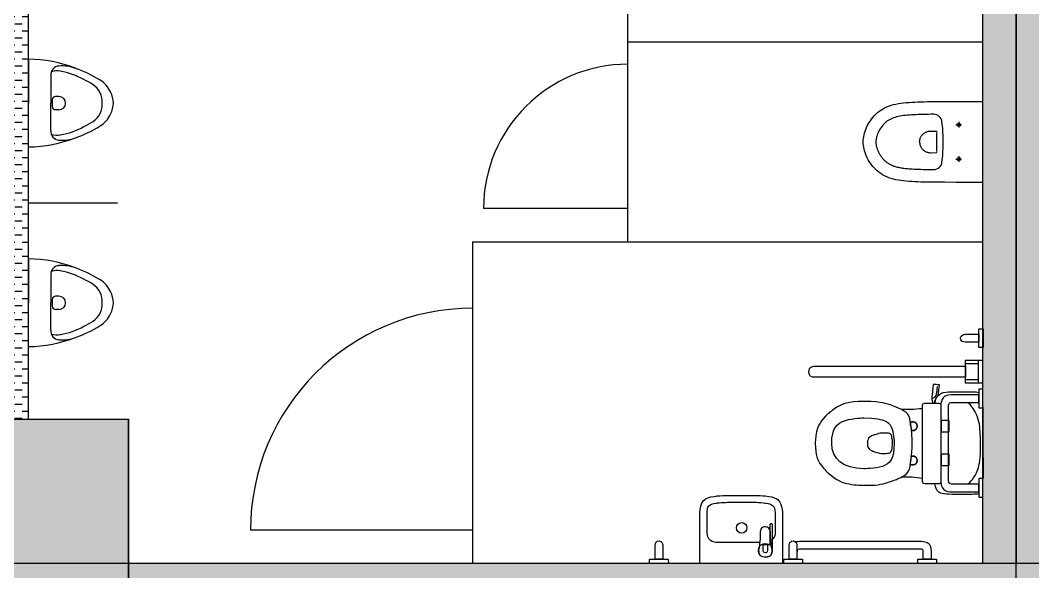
# Model space of a CAD drawing. Extents: x 259761 to 283296, y -701091 to -693683.
# Drawn here: x 260817.9 to 261274.1, y -699079.1 to -698830.5 of the extents above; entities that cross this region are included whole.
import ezdxf

# ---------------------------------------------------------------- set-up
doc = ezdxf.new("R2010")
doc.units = 0
doc.header["$MEASUREMENT"] = 0
doc.layers.get('0').update_dxf_attribs({"linetype": 'CONTINUOUS'})
doc.layers.add('A-FLOR-FIXT', color=146, linetype='CONTINUOUS')
doc.layers.add('MKDU0', color=50, linetype='CONTINUOUS')
pattern_1 = [(0, (256351.4238, -647212.943), (3.175, 3.175), [3.175, -3.175])]

# ---------------------------------------------------------------- blocks, each defined once
blk = doc.blocks.new('KLOZET')
at = {"linetype": 'Continuous'}
for p, q in [((-10.31, 50.18), (-9.56, 50.72)), ((-9.56, 50.72), (-8.8, 51.22)), ((-8.8, 51.22), (-8.02, 51.67)), ((-8.02, 51.67), (-7.24, 52.08)), ((-7.24, 52.08), (-6.44, 52.46)), ((-6.44, 52.46), (-5.63, 52.79)), ((-5.63, 52.79), (-4.81, 53.09)), ((-4.81, 53.09), (-3.99, 53.34)), ((-3.99, 53.34), (-3.16, 53.55)), ((-3.16, 53.55), (-2.34, 53.71)), ((-2.34, 53.71), (-1.51, 53.83)), ((-1.51, 53.83), (-0.69, 53.89)), ((-0.69, 53.89), (0, 53.91)), ((0, 53.91), (0.69, 53.89)), ((0.69, 53.89), (1.51, 53.83)), ((1.51, 53.83), (2.34, 53.71)), ((2.34, 53.71), (3.16, 53.55)), ((3.16, 53.55), (3.99, 53.34)), ((3.99, 53.34), (4.81, 53.09)), ((4.81, 53.09), (5.63, 52.79)), ((5.63, 52.79), (6.44, 52.46)), ((6.44, 52.46), (7.24, 52.08)), ((7.24, 52.08), (8.02, 51.67)), ((8.02, 51.67), (8.8, 51.22)), ((8.8, 51.22), (9.56, 50.72)), ((9.56, 50.72), (10.31, 50.18)), ((-14.81, 45.18), (-14.27, 46.03)), ((-14.27, 46.03), (-13.69, 46.84)), ((-13.69, 46.84), (-13.07, 47.6)), ((-13.07, 47.6), (-12.43, 48.31)), ((-12.43, 48.31), (-11.75, 48.97)), ((-11.75, 48.97), (-11.04, 49.6)), ((-11.04, 49.6), (-10.31, 50.18)), ((-6.71, 45.76), (-6.99, 45.54)), ((-6.42, 45.96), (-6.71, 45.76)), ((-6.13, 46.16), (-6.42, 45.96)), ((-5.82, 46.36), (-6.13, 46.16)), ((-5.51, 46.54), (-5.82, 46.36)), ((-5.2, 46.72), (-5.51, 46.54)), ((-4.89, 46.89), (-5.2, 46.72)), ((-4.57, 47.05), (-4.89, 46.89)), ((-4.25, 47.2), (-4.57, 47.05)), ((-3.93, 47.34), (-4.25, 47.2)), ((-3.6, 47.47), (-3.93, 47.34)), ((-3.28, 47.59), (-3.6, 47.47)), ((-2.97, 47.7), (-3.28, 47.59)), ((-2.65, 47.8), (-2.97, 47.7)), ((-2.35, 47.89), (-2.65, 47.8)), ((-2.06, 47.96), (-2.35, 47.89)), ((-1.77, 48.03), (-2.06, 47.96)), ((-1.5, 48.08), (-1.77, 48.03)), ((-1.23, 48.13), (-1.5, 48.08)), ((-0.97, 48.16), (-1.23, 48.13)), ((-0.71, 48.19), (-0.97, 48.16)), ((-0.47, 48.21), (-0.71, 48.19)), ((-0.23, 48.22), (-0.47, 48.21)), ((0, 48.22), (-0.23, 48.22)), ((0.5, 48.21), (0, 48.22)), ((1.01, 48.16), (0.5, 48.21)), ((1.53, 48.07), (1.01, 48.16)), ((2.07, 47.96), (1.53, 48.07)), ((2.62, 47.81), (2.07, 47.96)), ((3.18, 47.63), (2.62, 47.81)), ((3.74, 47.42), (3.18, 47.63)), ((4.31, 47.17), (3.74, 47.42)), ((4.87, 46.9), (4.31, 47.17)), ((5.42, 46.6), (4.87, 46.9)), ((5.96, 46.27), (5.42, 46.6)), ((6.49, 45.92), (5.96, 46.27)), ((7.01, 45.53), (6.49, 45.92)), ((10.31, 50.18), (11.04, 49.6)), ((11.04, 49.6), (11.75, 48.97)), ((11.75, 48.97), (12.43, 48.31)), ((12.43, 48.31), (13.07, 47.6)), ((13.07, 47.6), (13.69, 46.84)), ((13.69, 46.84), (14.27, 46.03)), ((14.27, 46.03), (14.81, 45.18)), ((-16.79, 40.28), (-16.49, 41.34)), ((-16.49, 41.34), (-16.14, 42.36)), ((-16.14, 42.36), (-15.75, 43.34)), ((-15.75, 43.34), (-15.3, 44.28)), ((-15.3, 44.28), (-14.81, 45.18)), ((-10.5, 41.11), (-10.63, 40.81)), ((-10.36, 41.4), (-10.5, 41.11)), ((-10.22, 41.69), (-10.36, 41.4)), ((-10.08, 41.96), (-10.22, 41.69)), ((-9.93, 42.23), (-10.08, 41.96)), ((-9.77, 42.49), (-9.93, 42.23)), ((-9.61, 42.75), (-9.77, 42.49)), ((-9.44, 43), (-9.61, 42.75)), ((-9.26, 43.24), (-9.44, 43)), ((-9.08, 43.48), (-9.26, 43.24)), ((-8.88, 43.72), (-9.08, 43.48)), ((-8.68, 43.96), (-8.88, 43.72)), ((-8.47, 44.19), (-8.68, 43.96)), ((-8.25, 44.43), (-8.47, 44.19)), ((-8.02, 44.66), (-8.25, 44.43)), ((-7.78, 44.88), (-8.02, 44.66)), ((-7.53, 45.11), (-7.78, 44.88)), ((-7.26, 45.33), (-7.53, 45.11)), ((-6.99, 45.54), (-7.26, 45.33)), ((7.51, 45.12), (7.01, 45.53)), ((7.99, 44.68), (7.51, 45.12)), ((8.44, 44.22), (7.99, 44.68)), ((8.87, 43.74), (8.44, 44.22)), ((9.27, 43.23), (8.87, 43.74)), ((9.64, 42.7), (9.27, 43.23)), ((9.98, 42.14), (9.64, 42.7)), ((10.29, 41.55), (9.98, 42.14)), ((10.57, 40.94), (10.29, 41.55)), ((14.81, 45.18), (15.3, 44.28)), ((15.3, 44.28), (15.75, 43.34)), ((15.75, 43.34), (16.14, 42.36)), ((16.14, 42.36), (16.49, 41.34)), ((16.49, 41.34), (16.79, 40.28)), ((-17.61, 35.73), (-17.46, 36.91)), ((-17.46, 36.91), (-17.27, 38.06)), ((-17.27, 38.06), (-17.05, 39.19)), ((-17.05, 39.19), (-16.79, 40.28)), ((-11.69, 36.75), (-11.77, 36.22)), ((-11.61, 37.25), (-11.69, 36.75)), ((-11.52, 37.73), (-11.61, 37.25)), ((-11.42, 38.19), (-11.52, 37.73)), ((-11.32, 38.62), (-11.42, 38.19)), ((-11.22, 39.04), (-11.32, 38.62)), ((-11.11, 39.43), (-11.22, 39.04)), ((-10.99, 39.8), (-11.11, 39.43)), ((-10.87, 40.16), (-10.99, 39.8)), ((-10.75, 40.49), (-10.87, 40.16)), ((-10.63, 40.81), (-10.75, 40.49)), ((10.82, 40.29), (10.57, 40.94)), ((11.05, 39.61), (10.82, 40.29)), ((11.25, 38.9), (11.05, 39.61)), ((11.43, 38.16), (11.25, 38.9)), ((11.58, 37.39), (11.43, 38.16)), ((11.72, 36.58), (11.58, 37.39)), ((11.84, 35.74), (11.72, 36.58)), ((16.79, 40.28), (17.05, 39.19)), ((17.05, 39.19), (17.27, 38.06)), ((17.27, 38.06), (17.46, 36.91)), ((17.46, 36.91), (17.61, 35.73)), ((-17.98, 30.7), (-17.91, 32)), ((-17.91, 32), (-17.83, 33.28)), ((-17.83, 33.28), (-17.73, 34.52)), ((-17.73, 34.52), (-17.61, 35.73)), ((-12.14, 32.56), (-12.19, 31.86)), ((-12.09, 33.24), (-12.14, 32.56)), ((-12.04, 33.89), (-12.09, 33.24)), ((-11.98, 34.51), (-12.04, 33.89)), ((-11.92, 35.1), (-11.98, 34.51)), ((-11.85, 35.68), (-11.92, 35.1)), ((-11.77, 36.22), (-11.85, 35.68)), ((11.94, 34.87), (11.84, 35.74)), ((12.03, 33.98), (11.94, 34.87)), ((12.11, 33.06), (12.03, 33.98)), ((12.17, 32.12), (12.11, 33.06)), ((12.23, 31.16), (12.17, 32.12)), ((17.61, 35.73), (17.73, 34.52)), ((17.73, 34.52), (17.83, 33.28)), ((17.83, 33.28), (17.91, 32)), ((17.91, 32), (17.98, 30.7)), ((-18.11, 26.6), (-18.08, 28)), ((-18.08, 28), (-18.03, 29.37)), ((-18.03, 29.37), (-17.98, 30.7)), ((-12.35, 27.92), (-12.37, 27.04)), ((-12.32, 28.77), (-12.35, 27.92)), ((-12.29, 29.59), (-12.32, 28.77)), ((-12.26, 30.38), (-12.29, 29.59)), ((-12.23, 31.13), (-12.26, 30.38)), ((-12.19, 31.86), (-12.23, 31.13)), ((-3.06, 27.44), (-3.31, 27.23)), ((-2.8, 27.64), (-3.06, 27.44)), ((-2.52, 27.82), (-2.8, 27.64)), ((-2.23, 27.98), (-2.52, 27.82)), ((-1.93, 28.12), (-2.23, 27.98)), ((-1.63, 28.24), (-1.93, 28.12)), ((-1.31, 28.35), (-1.63, 28.24)), ((-0.99, 28.42), (-1.31, 28.35)), ((-0.66, 28.48), (-0.99, 28.42)), ((-0.33, 28.51), (-0.66, 28.48)), ((0, 28.52), (-0.33, 28.51)), ((0, 28.52), (0.33, 28.51)), ((0.33, 28.51), (0.66, 28.48)), ((0.66, 28.48), (0.99, 28.42)), ((0.99, 28.42), (1.31, 28.34)), ((1.31, 28.34), (1.63, 28.24)), ((1.63, 28.24), (1.94, 28.12)), ((1.94, 28.12), (2.24, 27.98)), ((2.24, 27.98), (2.53, 27.82)), ((2.53, 27.82), (2.8, 27.64)), ((2.8, 27.64), (3.07, 27.44)), ((3.07, 27.44), (3.31, 27.22)), ((12.27, 30.19), (12.23, 31.16)), ((12.31, 29.17), (12.27, 30.19)), ((12.34, 28.11), (12.31, 29.17)), ((12.37, 27.02), (12.34, 28.11)), ((17.98, 30.7), (18.03, 29.37)), ((18.03, 29.37), (18.08, 28)), ((18.08, 28), (18.11, 26.6)), ((-18.17, 22.18), (-18.16, 23.7)), ((-18.16, 23.7), (-18.14, 25.17)), ((-18.14, 25.17), (-18.11, 26.6)), ((-12.43, 23.21), (-12.44, 22.17)), ((-12.42, 24.22), (-12.43, 23.21)), ((-12.4, 25.19), (-12.42, 24.22)), ((-12.39, 26.14), (-12.4, 25.19)), ((-12.37, 27.04), (-12.39, 26.14)), ((-4.86, 23.9), (-4.87, 23.51)), ((-4.87, 23.51), (-4.85, 20.77)), ((-4.83, 24.28), (-4.86, 23.9)), ((-4.77, 24.65), (-4.83, 24.28)), ((-4.68, 24.99), (-4.77, 24.65)), ((-4.57, 25.33), (-4.68, 24.99)), ((-4.44, 25.64), (-4.57, 25.33)), ((-4.3, 25.94), (-4.44, 25.64)), ((-4.13, 26.23), (-4.3, 25.94)), ((-3.95, 26.5), (-4.13, 26.23)), ((-3.75, 26.76), (-3.95, 26.5)), ((-3.54, 27), (-3.75, 26.76)), ((-3.31, 27.23), (-3.54, 27)), ((3.31, 27.22), (3.55, 26.99)), ((3.55, 26.99), (3.76, 26.75)), ((3.76, 26.75), (3.96, 26.49)), ((3.96, 26.49), (4.14, 26.21)), ((4.14, 26.21), (4.31, 25.92)), ((4.31, 25.92), (4.45, 25.62)), ((4.45, 25.62), (4.58, 25.3)), ((4.58, 25.3), (4.69, 24.97)), ((4.69, 24.97), (4.77, 24.62)), ((4.77, 24.62), (4.83, 24.26)), ((4.83, 24.26), (4.86, 23.88)), ((4.87, 23.49), (4.85, 20.77)), ((4.86, 23.88), (4.87, 23.49)), ((12.39, 25.87), (12.37, 27.02)), ((12.41, 24.68), (12.39, 25.87)), ((12.43, 23.45), (12.41, 24.68)), ((12.44, 22.17), (12.43, 23.45)), ((18.11, 26.6), (18.14, 25.17)), ((18.14, 25.17), (18.16, 23.7)), ((18.16, 23.7), (18.17, 22.18)), ((-18.21, 17.38), (-18.19, 20.63)), ((-18.19, 20.63), (-18.17, 22.18)), ((-9.17, 18.44), (-8.15, 18.32)), ((-8.15, 18.32), (-7.14, 18.22)), ((-3.85, 20.77), (-2.1, 20.76)), ((-2.1, 20.76), (-0.41, 20.76)), ((-0.41, 20.76), (1.67, 20.76)), ((1.67, 20.76), (3.41, 20.76)), ((3.41, 20.76), (3.85, 20.77)), ((7.14, 18.22), (8.15, 18.32)), ((8.15, 18.32), (9.17, 18.44)), ((18.17, 22.18), (18.19, 20.63)), ((18.19, 20.63), (18.21, 17.38)), ((-18.23, 12.14), (-18.21, 17.38)), ((-7.14, 18.22), (-6.12, 18.13)), ((-6.12, 18.13), (-5.1, 18.05)), ((-5.1, 18.05), (-4.08, 17.99)), ((-4.08, 17.99), (-3.06, 17.94)), ((-3.06, 17.94), (-2.04, 17.9)), ((-2.04, 17.9), (-1.02, 17.88)), ((-1.02, 17.88), (0, 17.88)), ((0, 17.88), (1.02, 17.88)), ((1.02, 17.88), (2.04, 17.9)), ((2.04, 17.9), (3.06, 17.94)), ((3.06, 17.94), (4.08, 17.99)), ((4.08, 17.99), (5.1, 18.05)), ((5.1, 18.05), (6.12, 18.13)), ((6.12, 18.13), (7.14, 18.22)), ((18.21, 17.38), (18.22, 13.94)), ((18.22, 13.94), (18.25, 0)), ((-18.25, 0), (-18.23, 12.14)), ((-18.25, 0), (18.25, 0))]:
    blk.add_line(p, q, dxfattribs=at)
at = {"lineweight": 0}
for p, q in [((-3.85, 20.77), (-4.85, 20.77)), ((3.85, 20.77), (4.85, 20.77))]:
    blk.add_line(p, q, dxfattribs=at)
at = {"ltscale": 3}
for p, q in [((-6.47, 10.9), (-9.03, 10.9)), ((-7.75, 12.18), (-7.75, 9.62)), ((9.03, 10.9), (6.47, 10.9)), ((7.75, 12.18), (7.75, 9.62))]:
    blk.add_line(p, q, dxfattribs=at)
at = {"linetype": 'Continuous'}
for centre in [(-7.75, 10.9), (7.75, 10.9)]:
    blk.add_circle(centre, 0.75, dxfattribs=at)
for centre, start, end in [((-8.71, 22.13), 179.5021, 262.9898), ((8.71, 22.13), 277.0095, 0.5028)]:
    blk.add_arc(centre, 3.72, start, end, dxfattribs=at)
blk = doc.blocks.new('pisuvar')
at = {"layer": 'A-FLOR-FIXT'}
for p, q in [((0, 19.75), (0, 0)), ((10.01, 12.33), (10.01, 0)), ((0, -19.75), (0, 0)), ((10.01, -12.33), (10.01, 0)), ((10.7, 1.47), (10.7, -1.53)), ((13.7, 2.97), (12.2, 2.97)), ((13.7, -3.03), (12.2, -3.03))]:
    blk.add_line(p, q, dxfattribs=at)
for centre, radius, start, end in [((-0.68, -40.45), 60.21, 68.7376, 89.3515), ((13.93, 12.77), 3.94, 93.4154, 186.4444), ((12.71, 6.52), 7.98, 78.422, 107.3363), ((14.92, -1.56), 18.31, 70.0984, 93.8499), ((8.41, -19.62), 34.47, 61.3476, 80.144), ((1.5, -39.59), 58.64, 58.3409, 70.4152), ((-4.81, -47.23), 65.06, 58.5786, 62.7878), ((26, 0.13), 11.97, 24.1864, 58.3669), ((24.01, 0.74), 9.11, 355.3696, 55.9725), ((27.69, 0), 10.51, 331.3789, 28.6211), ((12.2, 1.47), 1.5, 90, 180), ((13.7, -0.03), 3, 270, 90), ((24.01, -0.74), 9.11, 304.0275, 4.6304), ((12.2, -1.53), 1.5, 180, 270), ((-4.81, 47.23), 65.06, 297.2122, 301.4214), ((26, -0.13), 11.97, 301.6331, 335.8136), ((13.93, -12.77), 3.94, 173.5556, 266.5846), ((8.41, 19.62), 34.47, 279.856, 298.6524), ((1.5, 39.59), 58.64, 289.5848, 301.6591), ((-0.68, 40.45), 60.21, 270.6485, 291.2624), ((12.71, -6.52), 7.98, 252.6637, 281.578), ((14.92, 1.56), 18.31, 266.1501, 289.9016)]:
    blk.add_arc(centre, radius, start, end, dxfattribs=at)

msp = doc.modelspace()

# ---------------------------------------------------------------- hatches: boundary and pattern name
at = {"layer": 'MKDU0', "ltscale": 0.03}
h = msp.add_hatch(dxfattribs=at)
h.set_pattern_fill('ANSI33', color=8)
h.set_pattern_definition([(45, (256351.424, -695852.415), (-4.490128, 4.490128), []), (45, (256355.914, -695852.415), (-4.490128, 4.490128), [3.175, -1.5875])])
h.paths.add_polyline_path([(260866.61, -698635.38), (260806.61, -698635.38), (260806.61, -698535.38), (260866.61, -698535.38)])
h.paths.add_polyline_path([(259946.61, -698615.38), (259946.61, -698555.38), (260046.61, -698555.38), (260046.61, -698615.38)])
h.paths.add_polyline_path([(261626.61, -698615.38), (261626.61, -698555.38), (261726.61, -698555.38), (261726.61, -698615.38)])
h.paths.add_polyline_path([(260866.61, -699585.38), (260806.61, -699585.38), (260806.61, -699485.38), (260866.61, -699485.38)])
h.paths.add_polyline_path([(260866.61, -699110.38), (260806.61, -699110.38), (260806.61, -699010.38), (260866.61, -699010.38)])
h.paths.add_polyline_path([(260866.61, -697685.38), (260806.61, -697685.38), (260806.61, -697585.38), (260866.61, -697585.38)])
h.paths.add_polyline_path([(260866.61, -697210.38), (260806.61, -697210.38), (260806.61, -697110.38), (260866.61, -697110.38)])
h.paths.add_polyline_path([(260866.61, -696735.38), (260806.61, -696735.38), (260806.61, -696635.38), (260866.61, -696635.38)])
h.paths.add_polyline_path([(260866.61, -695785.38), (260806.61, -695785.38), (260806.61, -695685.38), (260866.61, -695685.38)])
h.paths.add_polyline_path([(260866.61, -695310.38), (260806.61, -695310.38), (260806.61, -695210.38), (260866.61, -695210.38)])
h.paths.add_polyline_path([(260866.61, -694835.38), (260806.61, -694835.38), (260806.61, -694735.38), (260866.61, -694735.38)])
h.paths.add_polyline_path([(259946.61, -700055.38), (259946.61, -699995.38), (260046.61, -699995.38), (260046.61, -700055.38)])
h.paths.add_polyline_path([(260786.61, -700055.38), (260786.61, -699995.38), (260886.61, -699995.38), (260886.61, -700055.38)])
h.paths.add_polyline_path([(261626.61, -700055.38), (261626.61, -699995.38), (261726.61, -699995.38), (261726.61, -700055.38)])
h.paths.add_polyline_path([(259946.61, -699565.38), (259946.61, -699505.38), (260046.61, -699505.38), (260046.61, -699565.38)])
h.paths.add_polyline_path([(261626.61, -699565.38), (261626.61, -699505.38), (261726.61, -699505.38), (261726.61, -699565.38)])
h.paths.add_polyline_path([(259946.61, -699090.38), (259946.61, -699030.38), (260046.61, -699030.38), (260046.61, -699090.38)])
h.paths.add_polyline_path([(261626.61, -699090.38), (261626.61, -699030.38), (261726.61, -699030.38), (261726.61, -699090.38)])
h.paths.add_polyline_path([(259946.61, -698140.38), (259946.61, -698080.38), (260046.61, -698080.38), (260046.61, -698140.38)])
h.paths.add_polyline_path([(260786.61, -698140.38), (260786.61, -698080.38), (260886.61, -698080.38), (260886.61, -698140.38)])
h.paths.add_polyline_path([(261626.61, -698140.38), (261626.61, -698080.38), (261726.61, -698080.38), (261726.61, -698140.38)])
h.paths.add_polyline_path([(259946.61, -697665.38), (259946.61, -697605.38), (260046.61, -697605.38), (260046.61, -697665.38)])
h.paths.add_polyline_path([(261626.61, -697665.38), (261626.61, -697605.38), (261726.61, -697605.38), (261726.61, -697665.38)])
h.paths.add_polyline_path([(259946.61, -697190.38), (259946.61, -697130.38), (260046.61, -697130.38), (260046.61, -697190.38)])
h.paths.add_polyline_path([(261626.61, -697190.38), (261626.61, -697130.38), (261726.61, -697130.38), (261726.61, -697190.38)])
h.paths.add_polyline_path([(259946.61, -696715.38), (259946.61, -696655.38), (260046.61, -696655.38), (260046.61, -696715.38)])
h.paths.add_polyline_path([(261626.61, -696715.38), (261626.61, -696655.38), (261726.61, -696655.38), (261726.61, -696715.38)])
h.paths.add_polyline_path([(259946.61, -696240.38), (259946.61, -696180.38), (260046.61, -696180.38), (260046.61, -696240.38)])
h.paths.add_polyline_path([(260786.61, -696240.38), (260786.61, -696180.38), (260886.61, -696180.38), (260886.61, -696240.38)])
h.paths.add_polyline_path([(261626.61, -696240.38), (261626.61, -696180.38), (261726.61, -696180.38), (261726.61, -696240.38)])
h.paths.add_polyline_path([(259946.61, -695765.38), (259946.61, -695705.38), (260046.61, -695705.38), (260046.61, -695765.38)])
h.paths.add_polyline_path([(261626.61, -695765.38), (261626.61, -695705.38), (261726.61, -695705.38), (261726.61, -695765.38)])
h.paths.add_polyline_path([(259946.61, -695290.38), (259946.61, -695230.38), (260046.61, -695230.38), (260046.61, -695290.38)])
h.paths.add_polyline_path([(261626.61, -695290.38), (261626.61, -695230.38), (261726.61, -695230.38), (261726.61, -695290.38)])
h.paths.add_polyline_path([(259946.61, -694815.38), (259946.61, -694755.38), (260046.61, -694755.38), (260046.61, -694815.38)])
h.paths.add_polyline_path([(261626.61, -694815.38), (261626.61, -694755.38), (261726.61, -694755.38), (261726.61, -694815.38)])
h.paths.add_polyline_path([(259946.61, -694325.38), (259946.61, -694265.38), (260046.61, -694265.38), (260046.61, -694325.38)])
h.paths.add_polyline_path([(260786.61, -694325.38), (260786.61, -694265.38), (260886.61, -694265.38), (260886.61, -694325.38)])
h.paths.add_polyline_path([(261626.61, -694325.38), (261626.61, -694265.38), (261726.61, -694265.38), (261726.61, -694325.38)])
h = msp.add_hatch(dxfattribs=at)
h.set_pattern_fill('DASH', color=8)
h.set_pattern_definition(pattern_1)
h.paths.add_polyline_path([(261281.61, -698570.38), (261441.61, -698570.38), (261441.61, -698555.38), (261281.61, -698555.38), (261281.61, -698305.38), (261446.61, -698305.38), (261446.61, -698290.38), (261086.61, -698290.38), (261086.61, -698305.38), (261251.61, -698305.38), (261251.61, -698555.38), (261091.61, -698555.38), (261091.61, -698570.38), (261251.61, -698570.38), (261251.61, -699075.38), (261281.61, -699075.38)])
h = msp.add_hatch(dxfattribs=at)
h.set_pattern_fill('DASH', color=8)
h.set_pattern_definition(pattern_1)
h.paths.add_polyline_path([(260821.61, -698635.38), (260806.61, -698635.38), (260806.61, -699010.38), (260821.61, -699010.38)])
h = msp.add_hatch(dxfattribs=at)
h.set_pattern_fill('DASH', color=8)
h.set_pattern_definition(pattern_1)
edge = h.paths.add_edge_path()
edge.add_spline(control_points=[(261409.15, -699075.38), (261409.15, -699075.38), (261409.15, -699075.39), (261409.15, -699075.39)], knot_values=[0.399984, 0.399984, 0.399984, 0.399984, 0.4, 0.4, 0.4, 0.4], degree=3, periodic=0)
edge.add_spline(control_points=[(261409.15, -699075.39), (261409.15, -699075.39), (261409.15, -699075.39), (261390.52, -699075.39), (261390.52, -699075.39)], knot_values=[0.4, 0.4, 0.4, 0.4, 0.45, 0.5, 0.5, 0.5, 0.5], degree=3, periodic=0)
edge.add_spline(control_points=[(261390.52, -699075.39), (261390.52, -699075.39), (261390.52, -699075.39), (261371.9, -699075.39), (261371.9, -699075.39), (261371.9, -699075.39), (261371.9, -699075.39), (261371.9, -699075.38)], knot_values=[0.500001, 0.500001, 0.500001, 0.500001, 0.55, 0.6, 0.6, 0.6, 0.601286, 0.601286, 0.601286, 0.601286], degree=3, periodic=0)
edge.add_line((261374.19, -699075.39), (261310.97, -699075.39))
edge.add_spline(control_points=[(261302.55, -699075.38), (261302.55, -699075.4), (261302.55, -699075.41), (261302.55, -699075.41), (261302.55, -699075.41), (261310.97, -699075.41), (261310.97, -699075.41), (261310.97, -699075.41), (261310.97, -699075.41), (261310.97, -699073.66), (261310.97, -699073.66), (261310.97, -699073.66)], knot_values=[0.66667, 0.66667, 0.66667, 0.66667, 0.678686, 0.678686, 0.678686, 0.762019, 0.845353, 0.845353, 0.845353, 0.928686, 1.012016, 1.012016, 1.012016, 1.012016], degree=3, periodic=0)
edge.add_line((261305.29, -699075.41), (261228.41, -699075.4))
edge.add_spline(control_points=[(261230.67, -699075.38), (261230.67, -699075.4), (261230.67, -699075.41), (261230.67, -699075.41), (261230.67, -699075.41), (261222.25, -699075.41), (261222.25, -699075.41), (261222.25, -699075.41), (261222.25, -699075.41), (261222.25, -699073.66), (261222.25, -699073.66), (261222.25, -699073.66)], knot_values=[0.66667, 0.66667, 0.66667, 0.66667, 0.678686, 0.678686, 0.678686, 0.762019, 0.845353, 0.845353, 0.845353, 0.928686, 1.012016, 1.012016, 1.012016, 1.012016], degree=3, periodic=0)
edge.add_line((261222.26, -699075.41), (260866.61, -699075.38))
edge.add_line((260866.61, -699075.38), (260866.61, -699090.38))
edge.add_line((260866.61, -699090.38), (261451.61, -699090.38))
edge.add_line((261451.61, -699090.38), (261451.61, -699102.88))
edge.add_line((261451.61, -699102.88), (261466.61, -699102.88))
edge.add_line((261466.61, -699102.88), (261466.61, -699090.38))
edge.add_line((261466.61, -699090.38), (261626.61, -699090.38))
edge.add_line((261626.61, -699090.38), (261626.61, -699075.38))
edge.add_line((261626.61, -699075.38), (261409.15, -699075.38))

# ---------------------------------------------------------------- linework, layer by layer
at = {"layer": 'MKDU0', "color": 8, "ltscale": 0.03}
for p, q in [((261091.61, -698840.38), (261091.61, -698750.38)), ((261251.61, -698840.38), (261091.61, -698840.38)), ((261091.61, -698930.38), (261091.61, -698840.38)), ((261021.61, -698930.38), (261251.61, -698930.38)), ((261021.61, -698930.38), (261021.61, -699075.38)), ((260866.61, -699075.38), (260866.61, -699010.38)), ((261626.61, -699075.38), (260866.61, -699075.38)), ((260866.61, -699090.38), (260866.61, -699075.38))]:
    msp.add_line(p, q, dxfattribs=at)
for points in [[(260814.11, -698297.88), (261266.61, -698297.88), (261266.61, -699075.38), (260814.11, -699075.38)], [(261719.11, -699082.88), (261266.61, -699082.88), (261266.61, -698297.88), (261719.11, -698297.88)], [(261251.54, -698983.93), (261243.67, -698983.93), (261243.67, -698994), (261251.54, -698994), (261251.54, -698983.93)], [(261249.69, -698983.93), (261243.67, -698983.93), (261243.67, -698994), (261249.69, -698994), (261249.69, -698983.93)], [(261249.69, -698985.47), (261243.67, -698985.47), (261243.67, -698992.47), (261249.69, -698992.47), (261249.69, -698985.47)], [(260866.61, -699110.38), (260806.61, -699110.38), (260806.61, -699010.38), (260866.61, -699010.38)], [(261236.34, -699011.01), (261232.8, -699011.01), (261232.8, -699016.1), (261236.34, -699016.1), (261236.34, -699011.01)], [(261236.34, -699026.14), (261232.8, -699026.14), (261232.8, -699031.23), (261236.34, -699031.23), (261236.34, -699026.14)]]:
    msp.add_lwpolyline(points, close=True, dxfattribs=at)
for points in [[(261251.61, -699075.38), (261251.61, -698570.38)], [(260821.61, -699010.38), (260821.61, -698635.38)], [(260821.61, -698912.88), (260861.61, -698912.88)], [(261091.61, -698915.38), (261026.61, -698915.38)], [(261021.61, -699060.38), (260921.61, -699060.38)]]:
    msp.add_lwpolyline(points, dxfattribs=at)
for centre, radius in [((261091.61, -698915.38), 65), ((261021.61, -699060.38), 100)]:
    msp.add_arc(centre, radius, 90, 180, dxfattribs=at)
msp.add_ellipse((261142.91, -699059.37), major_axis=(0, -2.38), ratio=1, dxfattribs=at)
for points, knots in [([(261251.65, -698969.59), (261251.65, -698969.59), (261249.93, -698969.66), (261249.93, -698969.66), (261249.93, -698969.66), (261249.87, -698969.67), (261249.79, -698969.73), (261249.79, -698969.79), (261249.79, -698969.79), (261249.79, -698969.79), (261249.79, -698977.96), (261249.79, -698977.96), (261249.79, -698977.96), (261249.79, -698978.02), (261249.87, -698978.08), (261249.93, -698978.08), (261249.93, -698978.08), (261249.93, -698978.08), (261251.65, -698978.08), (261251.65, -698978.08), (261251.65, -698978.08), (261251.65, -698978.08), (261251.65, -698969.59), (261251.65, -698969.59)], [0, 0, 0, 0, 0.166667, 0.166667, 0.166667, 0.25, 0.333333, 0.333333, 0.333333, 0.416667, 0.5, 0.5, 0.5, 0.583333, 0.666667, 0.666667, 0.666667, 0.75, 0.833333, 0.833333, 0.833333, 0.916667, 1, 1, 1, 1]), ([(261249.78, -698972.12), (261249.78, -698972.12), (261243.55, -698972.12), (261243.55, -698972.12), (261243.55, -698972.12), (261241.26, -698972.12), (261241.26, -698975.59), (261243.55, -698975.59), (261243.55, -698975.59), (261243.55, -698975.59), (261249.78, -698975.59), (261249.78, -698975.59), (261249.78, -698975.59), (261249.78, -698975.59), (261249.78, -698972.12), (261249.78, -698972.12)], [0, 0, 0, 0, 0.25, 0.25, 0.25, 0.375, 0.5, 0.5, 0.5, 0.625, 0.75, 0.75, 0.75, 0.875, 1, 1, 1, 1]), ([(261175.76, -698991.48), (261175.76, -698991.48), (261243.69, -698991.48), (261243.69, -698991.48), (261243.69, -698991.48), (261243.69, -698991.48), (261243.69, -698986.43), (261243.69, -698986.43), (261243.69, -698986.43), (261243.69, -698986.43), (261209.63, -698986.43), (261209.63, -698986.43), (261209.63, -698986.43), (261209.63, -698986.43), (261175.76, -698986.43), (261175.76, -698986.43), (261175.76, -698986.43), (261174.17, -698986.43), (261173.17, -698987.7), (261173.17, -698988.96), (261173.17, -698988.96), (261173.17, -698990.22), (261174.17, -698991.48), (261175.76, -698991.48)], [0, 0, 0, 0, 0.166667, 0.166667, 0.166667, 0.25, 0.333333, 0.333333, 0.333333, 0.416667, 0.5, 0.5, 0.5, 0.583333, 0.666667, 0.666667, 0.666667, 0.75, 0.833333, 0.833333, 0.833333, 0.916667, 1, 1, 1, 1]), ([(261229.16, -699003.43), (261229.16, -699003.43), (261228.73, -699001.44), (261228.73, -699001.44), (261228.73, -699001.44), (261228.73, -699001.44), (261228.67, -699000.86), (261228.67, -699000.86), (261228.67, -699000.86), (261228.67, -699000.86), (261229.47, -698994.51), (261229.47, -698994.51), (261229.47, -698994.51), (261229.47, -698994.51), (261231.9, -698994.76), (261231.9, -698994.76), (261231.9, -698994.76), (261231.9, -698994.76), (261231.28, -698999.9), (261231.28, -698999.9), (261231.28, -698999.9), (261230.56, -699000.59), (261230.16, -699001.68), (261229.89, -699002.93)], [0, 0, 0, 0, 0.166667, 0.166667, 0.166667, 0.25, 0.333333, 0.333333, 0.333333, 0.416667, 0.5, 0.5, 0.5, 0.583333, 0.666667, 0.666667, 0.666667, 0.75, 0.833333, 0.833333, 0.833333, 0.916667, 1, 1, 1, 1]), ([(261228.89, -699000.95), (261229.95, -699000.66), (261230.58, -699000.02), (261230.72, -698999.03), (261230.72, -698999.03), (261230.72, -698999.03), (261231.19, -698995.62), (261231.19, -698995.62)], [0, 0, 0, 0, 0.5, 0.5, 0.5, 0.75, 1, 1, 1, 1]), ([(261251.64, -698996.81), (261251.64, -698996.81), (261251.64, -699005.27), (261251.64, -699005.27), (261251.64, -699005.27), (261251.64, -699005.27), (261249.9, -699005.24), (261249.9, -699005.24), (261249.9, -699005.24), (261249.81, -699005.23), (261249.76, -699005.2), (261249.76, -699005.1), (261249.76, -699005.1), (261249.76, -699005.1), (261249.73, -699002.81), (261249.73, -699002.81), (261249.73, -699002.81), (261249.73, -699002.81), (261249.73, -698999.27), (261249.73, -698999.27), (261249.73, -698999.27), (261249.73, -698999.27), (261249.76, -698996.99), (261249.76, -698996.99), (261249.76, -698996.99), (261249.76, -698996.89), (261249.84, -698996.84), (261249.91, -698996.84), (261249.91, -698996.84), (261249.91, -698996.84), (261251.64, -698996.81), (261251.64, -698996.81)], [0, 0, 0, 0, 0.125, 0.125, 0.125, 0.1875, 0.25, 0.25, 0.25, 0.3125, 0.375, 0.375, 0.375, 0.4375, 0.5, 0.5, 0.5, 0.5625, 0.625, 0.625, 0.625, 0.6875, 0.75, 0.75, 0.75, 0.8125, 0.875, 0.875, 0.875, 0.9375, 1, 1, 1, 1]), ([(261229.79, -699003.13), (261230.5, -698999.47), (261232.92, -698998.03), (261236.17, -698998.09), (261236.17, -698998.09), (261240.07, -698998.1), (261243.96, -698997.95), (261247.86, -698998.09), (261247.86, -698998.09), (261248.63, -698998.1), (261249.35, -698998.13), (261249.95, -698998.3)], [0, 0, 0, 0, 0.333333, 0.333333, 0.333333, 0.5, 0.666667, 0.666667, 0.666667, 0.833333, 1, 1, 1, 1]), ([(261236.17, -699031.31), (261236.17, -699031.31), (261236.17, -699038.35), (261236.17, -699038.35), (261236.17, -699038.35), (261236.17, -699039.09), (261236.74, -699039.6), (261237.41, -699039.6), (261237.41, -699039.6), (261237.41, -699039.6), (261249.74, -699039.6), (261249.74, -699039.6), (261249.74, -699039.6), (261249.74, -699039.6), (261249.74, -699043.11), (261249.74, -699043.11), (261249.74, -699043.11), (261249.74, -699043.11), (261237.46, -699043.11), (261237.46, -699043.11), (261237.46, -699043.11), (261234.77, -699043.11), (261232.65, -699041.09), (261232.65, -699038.4), (261232.65, -699038.4), (261232.65, -699038.4), (261232.65, -699031.31), (261232.65, -699031.31), (261232.65, -699031.31), (261232.65, -699031.31), (261232.65, -699004.06), (261232.65, -699004.06), (261232.65, -699004.06), (261232.65, -699001.37), (261234.77, -698999.35), (261237.46, -698999.35), (261237.46, -698999.35), (261237.46, -698999.35), (261249.74, -698999.35), (261249.74, -698999.35), (261249.74, -698999.35), (261249.74, -698999.35), (261249.74, -699002.86), (261249.74, -699002.86), (261249.74, -699002.86), (261249.74, -699002.86), (261237.41, -699002.86), (261237.41, -699002.86), (261237.41, -699002.86), (261236.74, -699002.86), (261236.17, -699003.37), (261236.17, -699004.1), (261236.17, -699004.1), (261236.17, -699004.1), (261236.17, -699031.31), (261236.17, -699031.31)], [0, 0, 0, 0, 0.071429, 0.071429, 0.071429, 0.107143, 0.142857, 0.142857, 0.142857, 0.178571, 0.214286, 0.214286, 0.214286, 0.25, 0.285714, 0.285714, 0.285714, 0.321429, 0.357143, 0.357143, 0.357143, 0.392857, 0.428571, 0.428571, 0.428571, 0.464286, 0.5, 0.5, 0.5, 0.535714, 0.571429, 0.571429, 0.571429, 0.607143, 0.642857, 0.642857, 0.642857, 0.678571, 0.714286, 0.714286, 0.714286, 0.75, 0.785714, 0.785714, 0.785714, 0.821429, 0.857143, 0.857143, 0.857143, 0.892857, 0.928571, 0.928571, 0.928571, 0.964286, 1, 1, 1, 1]), ([(261219.69, -699021.26), (261219.69, -699027.44), (261219.06, -699028.63), (261218.85, -699031.15), (261218.85, -699031.15), (261218.7, -699032.79), (261217.61, -699034.79), (261216.45, -699035.58), (261216.45, -699035.58), (261215.55, -699036.2), (261214.58, -699036.72), (261213.56, -699037.13), (261213.56, -699037.13), (261208.63, -699039.16), (261203.44, -699040.3), (261197.7, -699040.17), (261197.7, -699040.17), (261190.86, -699040.02), (261185.86, -699038.11), (261181.92, -699034.63), (261181.92, -699034.63), (261178.47, -699031.58), (261176.05, -699026.58), (261176.05, -699021.26), (261176.05, -699021.26), (261176.05, -699015.94), (261178.47, -699010.93), (261181.92, -699007.88), (261181.92, -699007.88), (261185.86, -699004.41), (261190.86, -699002.5), (261197.7, -699002.35), (261197.7, -699002.35), (261203.44, -699002.22), (261208.63, -699003.36), (261213.56, -699005.38), (261213.56, -699005.38), (261214.58, -699005.8), (261215.55, -699006.32), (261216.45, -699006.93), (261216.45, -699006.93), (261217.61, -699007.73), (261218.7, -699009.73), (261218.85, -699011.37), (261218.85, -699011.37), (261219.06, -699013.89), (261219.69, -699015.08), (261219.69, -699021.26)], [0, 0, 0, 0, 0.083333, 0.083333, 0.083333, 0.125, 0.166667, 0.166667, 0.166667, 0.208333, 0.25, 0.25, 0.25, 0.291667, 0.333333, 0.333333, 0.333333, 0.375, 0.416667, 0.416667, 0.416667, 0.458333, 0.5, 0.5, 0.5, 0.541667, 0.583333, 0.583333, 0.583333, 0.625, 0.666667, 0.666667, 0.666667, 0.708333, 0.75, 0.75, 0.75, 0.791667, 0.833333, 0.833333, 0.833333, 0.875, 0.916667, 0.916667, 0.916667, 0.958333, 1, 1, 1, 1]), ([(261219.69, -699021.26), (261219.69, -699027.44), (261219.06, -699028.63), (261218.85, -699031.15), (261218.85, -699031.15), (261218.7, -699032.79), (261217.61, -699034.79), (261216.45, -699035.58), (261216.45, -699035.58), (261215.55, -699036.2), (261214.58, -699036.72), (261213.56, -699037.13), (261213.56, -699037.13), (261208.63, -699039.16), (261203.44, -699040.3), (261197.7, -699040.17), (261197.7, -699040.17), (261190.86, -699040.02), (261185.86, -699038.11), (261181.92, -699034.63), (261181.92, -699034.63), (261178.47, -699031.58), (261176.05, -699026.58), (261176.05, -699021.26), (261176.05, -699021.26), (261176.05, -699015.94), (261178.47, -699010.93), (261181.92, -699007.88), (261181.92, -699007.88), (261185.86, -699004.41), (261190.86, -699002.5), (261197.7, -699002.35), (261197.7, -699002.35), (261203.44, -699002.22), (261208.63, -699003.36), (261213.56, -699005.38), (261213.56, -699005.38), (261214.58, -699005.8), (261215.55, -699006.32), (261216.45, -699006.93), (261216.45, -699006.93), (261217.61, -699007.73), (261218.7, -699009.73), (261218.85, -699011.37), (261218.85, -699011.37), (261219.06, -699013.89), (261219.69, -699015.08), (261219.69, -699021.26)], [0, 0, 0, 0, 0.083333, 0.083333, 0.083333, 0.125, 0.166667, 0.166667, 0.166667, 0.208333, 0.25, 0.25, 0.25, 0.291667, 0.333333, 0.333333, 0.333333, 0.375, 0.416667, 0.416667, 0.416667, 0.458333, 0.5, 0.5, 0.5, 0.541667, 0.583333, 0.583333, 0.583333, 0.625, 0.666667, 0.666667, 0.666667, 0.708333, 0.75, 0.75, 0.75, 0.791667, 0.833333, 0.833333, 0.833333, 0.875, 0.916667, 0.916667, 0.916667, 0.958333, 1, 1, 1, 1]), ([(261225.43, -699039.46), (261225.43, -699039.46), (261231.75, -699039.46), (261231.75, -699039.46), (261231.75, -699039.46), (261232.29, -699039.46), (261232.72, -699039.02), (261232.72, -699038.48), (261232.72, -699038.48), (261232.72, -699038.48), (261232.72, -699004.11), (261232.72, -699004.11), (261232.72, -699004.11), (261232.72, -699003.57), (261232.29, -699003.13), (261231.75, -699003.13), (261231.75, -699003.13), (261231.75, -699003.13), (261225.43, -699003.13), (261225.43, -699003.13), (261225.43, -699003.13), (261224.89, -699003.13), (261224.45, -699003.57), (261224.45, -699004.11), (261224.45, -699004.11), (261224.45, -699004.11), (261224.45, -699038.48), (261224.45, -699038.48), (261224.45, -699038.48), (261224.45, -699039.02), (261224.89, -699039.46), (261225.43, -699039.46)], [0, 0, 0, 0, 0.125, 0.125, 0.125, 0.1875, 0.25, 0.25, 0.25, 0.3125, 0.375, 0.375, 0.375, 0.4375, 0.5, 0.5, 0.5, 0.5625, 0.625, 0.625, 0.625, 0.6875, 0.75, 0.75, 0.75, 0.8125, 0.875, 0.875, 0.875, 0.9375, 1, 1, 1, 1]), ([(261245.01, -699039.47), (261245.9, -699038.7), (261246.7, -699037.81), (261247.38, -699036.82), (261247.38, -699036.82), (261249.69, -699033.48), (261250.53, -699028.3), (261250.53, -699021.34), (261250.53, -699021.34), (261250.53, -699014.38), (261249.52, -699009.32), (261247.38, -699005.86), (261247.38, -699005.86), (261246.66, -699004.7), (261245.81, -699003.7), (261244.86, -699002.87)], [0, 0, 0, 0, 0.25, 0.25, 0.25, 0.375, 0.5, 0.5, 0.5, 0.625, 0.75, 0.75, 0.75, 0.875, 1, 1, 1, 1]), ([(261251.6, -699005.05), (261251.6, -699005.05), (261251.6, -699021.14), (261251.6, -699021.14), (261251.6, -699021.14), (261251.6, -699021.14), (261251.71, -699037.03), (261251.71, -699037.03)], [0, 0, 0, 0, 0.5, 0.5, 0.5, 0.75, 1, 1, 1, 1]), ([(261183.48, -699021.26), (261183.48, -699028.24), (261188.63, -699032.67), (261197.9, -699032.72), (261197.9, -699032.72), (261208.08, -699032.78), (261211.61, -699028.24), (261211.61, -699021.26), (261211.61, -699021.26), (261211.61, -699014.28), (261208.08, -699009.74), (261197.9, -699009.8), (261197.9, -699009.8), (261188.63, -699009.85), (261183.48, -699014.28), (261183.48, -699021.26)], [0, 0, 0, 0, 0.25, 0.25, 0.25, 0.375, 0.5, 0.5, 0.5, 0.625, 0.75, 0.75, 0.75, 0.875, 1, 1, 1, 1]), ([(261183.48, -699021.26), (261183.48, -699028.24), (261188.63, -699032.67), (261197.9, -699032.72), (261197.9, -699032.72), (261208.08, -699032.78), (261211.61, -699028.24), (261211.61, -699021.26), (261211.61, -699021.26), (261211.61, -699014.28), (261208.08, -699009.74), (261197.9, -699009.8), (261197.9, -699009.8), (261188.63, -699009.85), (261183.48, -699014.28), (261183.48, -699021.26)], [0, 0, 0, 0, 0.25, 0.25, 0.25, 0.375, 0.5, 0.5, 0.5, 0.625, 0.75, 0.75, 0.75, 0.875, 1, 1, 1, 1]), ([(261218.92, -699011.73), (261219.21, -699011.58), (261219.54, -699011.51), (261219.86, -699011.51), (261219.86, -699011.51), (261221.01, -699011.51), (261221.94, -699012.4), (261221.94, -699013.5), (261221.94, -699013.5), (261221.94, -699014.6), (261221.01, -699015.49), (261219.86, -699015.49), (261219.86, -699015.49), (261219.71, -699015.49), (261219.55, -699015.48), (261219.4, -699015.44), (261219.4, -699015.44), (261219.4, -699015.44), (261218.92, -699011.73), (261218.92, -699011.73)], [0, 0, 0, 0, 0.2, 0.2, 0.2, 0.3, 0.4, 0.4, 0.4, 0.5, 0.6, 0.6, 0.6, 0.7, 0.8, 0.8, 0.8, 0.9, 1, 1, 1, 1]), ([(261218.92, -699011.73), (261219.21, -699011.58), (261219.54, -699011.51), (261219.86, -699011.51), (261219.86, -699011.51), (261221.01, -699011.51), (261221.94, -699012.4), (261221.94, -699013.5), (261221.94, -699013.5), (261221.94, -699014.6), (261221.01, -699015.49), (261219.86, -699015.49), (261219.86, -699015.49), (261219.71, -699015.49), (261219.55, -699015.48), (261219.4, -699015.44)], [0, 0, 0, 0, 0.25, 0.25, 0.25, 0.375, 0.5, 0.5, 0.5, 0.625, 0.75, 0.75, 0.75, 0.875, 1, 1, 1, 1]), ([(261210.85, -699021.22), (261210.85, -699022.26), (261210.75, -699023.3), (261210.54, -699024.3), (261210.54, -699024.3), (261210.33, -699025.22), (261209.54, -699025.66), (261208.75, -699025.74), (261208.75, -699025.74), (261206.63, -699025.94), (261204.59, -699025.65), (261202.69, -699025.03), (261202.69, -699025.03), (261200.62, -699024.35), (261199.57, -699023.05), (261199.57, -699021.22), (261199.57, -699021.22), (261199.57, -699019.39), (261200.62, -699018.09), (261202.69, -699017.41), (261202.69, -699017.41), (261204.59, -699016.79), (261206.63, -699016.5), (261208.75, -699016.7), (261208.75, -699016.7), (261209.54, -699016.78), (261210.33, -699017.22), (261210.54, -699018.14), (261210.54, -699018.14), (261210.75, -699019.14), (261210.85, -699020.18), (261210.85, -699021.22)], [0, 0, 0, 0, 0.125, 0.125, 0.125, 0.1875, 0.25, 0.25, 0.25, 0.3125, 0.375, 0.375, 0.375, 0.4375, 0.5, 0.5, 0.5, 0.5625, 0.625, 0.625, 0.625, 0.6875, 0.75, 0.75, 0.75, 0.8125, 0.875, 0.875, 0.875, 0.9375, 1, 1, 1, 1]), ([(261218.92, -699030.79), (261219.21, -699030.94), (261219.54, -699031.01), (261219.86, -699031.01), (261219.86, -699031.01), (261221.01, -699031.01), (261221.94, -699030.12), (261221.94, -699029.02), (261221.94, -699029.02), (261221.94, -699027.92), (261221.01, -699027.03), (261219.86, -699027.03), (261219.86, -699027.03), (261219.71, -699027.03), (261219.55, -699027.04), (261219.4, -699027.08), (261219.4, -699027.08), (261219.4, -699027.08), (261218.92, -699030.79), (261218.92, -699030.79)], [0, 0, 0, 0, 0.2, 0.2, 0.2, 0.3, 0.4, 0.4, 0.4, 0.5, 0.6, 0.6, 0.6, 0.7, 0.8, 0.8, 0.8, 0.9, 1, 1, 1, 1]), ([(261218.92, -699030.79), (261219.21, -699030.94), (261219.54, -699031.01), (261219.86, -699031.01), (261219.86, -699031.01), (261221.01, -699031.01), (261221.94, -699030.12), (261221.94, -699029.02), (261221.94, -699029.02), (261221.94, -699027.92), (261221.01, -699027.03), (261219.86, -699027.03), (261219.86, -699027.03), (261219.71, -699027.03), (261219.55, -699027.04), (261219.4, -699027.08)], [0, 0, 0, 0, 0.25, 0.25, 0.25, 0.375, 0.5, 0.5, 0.5, 0.625, 0.75, 0.75, 0.75, 0.875, 1, 1, 1, 1]), ([(261251.64, -699037.14), (261251.64, -699037.14), (261251.64, -699045.6), (261251.64, -699045.6), (261251.64, -699045.6), (261251.64, -699045.6), (261249.9, -699045.57), (261249.9, -699045.57), (261249.9, -699045.57), (261249.81, -699045.57), (261249.76, -699045.53), (261249.76, -699045.43), (261249.76, -699045.43), (261249.76, -699045.43), (261249.73, -699043.14), (261249.73, -699043.14), (261249.73, -699043.14), (261249.73, -699043.14), (261249.73, -699039.6), (261249.73, -699039.6), (261249.73, -699039.6), (261249.73, -699039.6), (261249.76, -699037.32), (261249.76, -699037.32), (261249.76, -699037.32), (261249.76, -699037.22), (261249.84, -699037.17), (261249.91, -699037.17), (261249.91, -699037.17), (261249.91, -699037.17), (261251.64, -699037.14), (261251.64, -699037.14)], [0, 0, 0, 0, 0.125, 0.125, 0.125, 0.1875, 0.25, 0.25, 0.25, 0.3125, 0.375, 0.375, 0.375, 0.4375, 0.5, 0.5, 0.5, 0.5625, 0.625, 0.625, 0.625, 0.6875, 0.75, 0.75, 0.75, 0.8125, 0.875, 0.875, 0.875, 0.9375, 1, 1, 1, 1]), ([(261249.98, -699043.92), (261249.36, -699044.12), (261248.63, -699044.19), (261247.86, -699044.2), (261247.86, -699044.2), (261243.96, -699044.48), (261240.07, -699044.33), (261236.17, -699044.2), (261236.17, -699044.2), (261233.02, -699044.25), (261230.66, -699042.91), (261229.87, -699039.52)], [0, 0, 0, 0, 0.333333, 0.333333, 0.333333, 0.5, 0.666667, 0.666667, 0.666667, 0.833333, 1, 1, 1, 1]), ([(261142.7, -699044.71), (261139.13, -699044.71), (261135.48, -699044.68), (261131.85, -699044.98), (261131.85, -699044.98), (261127.17, -699045.36), (261124.32, -699047.85), (261124.12, -699052.53), (261124.12, -699052.53), (261124.08, -699053.48), (261124.08, -699054.42), (261124.08, -699055.37), (261124.08, -699055.37), (261124.06, -699062.04), (261124.08, -699068.72), (261124.08, -699075.39), (261124.08, -699075.39), (261124.08, -699075.39), (261142.7, -699075.39), (261142.7, -699075.39), (261142.7, -699075.39), (261142.7, -699075.39), (261161.32, -699075.39), (261161.32, -699075.39), (261161.32, -699075.39), (261161.32, -699068.72), (261161.34, -699062.04), (261161.32, -699055.37), (261161.32, -699055.37), (261161.32, -699054.42), (261161.32, -699053.48), (261161.28, -699052.53), (261161.28, -699052.53), (261161.08, -699047.85), (261158.23, -699045.36), (261153.55, -699044.98), (261153.55, -699044.98), (261149.92, -699044.68), (261146.27, -699044.71), (261142.7, -699044.71)], [0, 0, 0, 0, 0.1, 0.1, 0.1, 0.15, 0.2, 0.2, 0.2, 0.25, 0.3, 0.3, 0.3, 0.35, 0.4, 0.4, 0.4, 0.45, 0.5, 0.5, 0.5, 0.55, 0.6, 0.6, 0.6, 0.65, 0.7, 0.7, 0.7, 0.75, 0.8, 0.8, 0.8, 0.85, 0.9, 0.9, 0.9, 0.95, 1, 1, 1, 1]), ([(261150.94, -699065.99), (261150.94, -699065.99), (261142.7, -699065.99), (261142.7, -699065.99), (261142.7, -699065.99), (261142.7, -699065.99), (261132.34, -699065.99), (261132.34, -699065.99), (261132.34, -699065.99), (261129.49, -699065.99), (261127.4, -699064.17), (261127.36, -699061.22), (261127.36, -699061.22), (261127.32, -699059.06), (261127.34, -699056.9), (261127.36, -699054.74), (261127.36, -699054.74), (261127.38, -699051.63), (261127.57, -699048.64), (261131.71, -699048.17), (261131.71, -699048.17), (261134.9, -699047.81), (261138.85, -699047.77), (261142.7, -699047.77), (261142.7, -699047.77), (261146.55, -699047.77), (261150.5, -699047.81), (261153.69, -699048.17), (261153.69, -699048.17), (261157.83, -699048.64), (261158.02, -699051.63), (261158.04, -699054.74), (261158.04, -699054.74), (261158.06, -699056.9), (261158.08, -699059.06), (261158.04, -699061.22), (261158.04, -699061.22), (261158.02, -699062.81), (261157.4, -699064.07), (261156.39, -699064.9)], [0, 0, 0, 0, 0.1, 0.1, 0.1, 0.15, 0.2, 0.2, 0.2, 0.25, 0.3, 0.3, 0.3, 0.35, 0.4, 0.4, 0.4, 0.45, 0.5, 0.5, 0.5, 0.55, 0.6, 0.6, 0.6, 0.65, 0.7, 0.7, 0.7, 0.75, 0.8, 0.8, 0.8, 0.85, 0.9, 0.9, 0.9, 0.95, 1, 1, 1, 1]), ([(261153.58, -699058.86), (261154.61, -699058.86), (261155.93, -699059.77), (261155.85, -699061.11), (261155.85, -699061.11), (261155.85, -699061.11), (261155.94, -699064.08), (261155.94, -699064.08), (261155.94, -699064.08), (261156.18, -699066.55), (261156.24, -699067.51), (261156.66, -699069.17), (261156.66, -699069.17), (261156.6, -699071.24), (261155.38, -699072.48), (261153.58, -699072.46), (261153.58, -699072.46), (261151.75, -699072.43), (261150.4, -699071.1), (261150.55, -699069.18), (261150.55, -699069.18), (261150.97, -699067.51), (261150.98, -699066.55), (261151.22, -699064.08), (261151.22, -699064.08), (261151.22, -699064.08), (261151.31, -699061.11), (261151.31, -699061.11), (261151.31, -699061.11), (261151.24, -699059.77), (261152.56, -699058.86), (261153.58, -699058.86)], [0, 0, 0, 0, 0.125, 0.125, 0.125, 0.1875, 0.25, 0.25, 0.25, 0.3125, 0.375, 0.375, 0.375, 0.4375, 0.5, 0.5, 0.5, 0.5625, 0.625, 0.625, 0.625, 0.6875, 0.75, 0.75, 0.75, 0.8125, 0.875, 0.875, 0.875, 0.9375, 1, 1, 1, 1]), ([(261154.27, -699066.56), (261154.04, -699066.51), (261153.8, -699066.48), (261153.56, -699066.48), (261153.56, -699066.48), (261151.87, -699066.48), (261150.51, -699067.88), (261150.51, -699069.56), (261150.51, -699069.56), (261150.51, -699071.25), (261151.87, -699072.61), (261153.56, -699072.61), (261153.56, -699072.61), (261155.24, -699072.61), (261156.61, -699071.25), (261156.61, -699069.56), (261156.61, -699069.56), (261156.61, -699069.54), (261156.61, -699069.52), (261156.61, -699069.49), (261156.61, -699069.49), (261156.61, -699069.49), (261156.61, -699057.75), (261156.61, -699057.75), (261156.61, -699057.75), (261156.61, -699057.31), (261155.79, -699057.31), (261155.79, -699057.75), (261155.79, -699057.75), (261155.79, -699057.75), (261155.81, -699066.43), (261155.81, -699066.43), (261155.81, -699066.43), (261155.81, -699066.87), (261155.39, -699067.09), (261154.94, -699066.81), (261154.94, -699066.81), (261154.71, -699066.71), (261154.49, -699066.63), (261154.27, -699066.56)], [0, 0, 0, 0, 0.1, 0.1, 0.1, 0.15, 0.2, 0.2, 0.2, 0.25, 0.3, 0.3, 0.3, 0.35, 0.4, 0.4, 0.4, 0.45, 0.5, 0.5, 0.5, 0.55, 0.6, 0.6, 0.6, 0.65, 0.7, 0.7, 0.7, 0.75, 0.8, 0.8, 0.8, 0.85, 0.9, 0.9, 0.9, 0.95, 1, 1, 1, 1]), ([(261107.4, -699073.51), (261107.4, -699073.51), (261107.4, -699067.29), (261107.4, -699067.29), (261107.4, -699067.29), (261107.4, -699065), (261103.93, -699065), (261103.93, -699067.29), (261103.93, -699067.29), (261103.93, -699067.29), (261103.93, -699073.51), (261103.93, -699073.51), (261103.93, -699073.51), (261103.93, -699073.51), (261107.4, -699073.51), (261107.4, -699073.51)], [0, 0, 0, 0, 0.25, 0.25, 0.25, 0.375, 0.5, 0.5, 0.5, 0.625, 0.75, 0.75, 0.75, 0.875, 1, 1, 1, 1]), ([(261167.81, -699073.51), (261167.81, -699073.51), (261167.81, -699067.28), (261167.81, -699067.28), (261167.81, -699067.28), (261167.81, -699064.99), (261164.34, -699064.99), (261164.34, -699067.28), (261164.34, -699067.28), (261164.34, -699067.28), (261164.34, -699073.51), (261164.34, -699073.51), (261164.34, -699073.51), (261164.34, -699073.51), (261167.81, -699073.51), (261167.81, -699073.51)], [0, 0, 0, 0, 0.25, 0.25, 0.25, 0.375, 0.5, 0.5, 0.5, 0.625, 0.75, 0.75, 0.75, 0.875, 1, 1, 1, 1]), ([(261167.02, -699065.78), (261167.81, -699065.46), (261168.69, -699065.35), (261169.53, -699065.35), (261169.53, -699065.35), (261169.53, -699065.35), (261196.26, -699065.35), (261196.26, -699065.35), (261196.26, -699065.35), (261196.26, -699065.35), (261222.49, -699065.35), (261222.49, -699065.35), (261222.49, -699065.35), (261226.7, -699065.35), (261228.28, -699067.04), (261228.28, -699071.48), (261228.28, -699071.48), (261228.28, -699071.48), (261228.28, -699073.53), (261228.28, -699073.53), (261228.28, -699073.53), (261228.28, -699073.53), (261224.72, -699073.53), (261224.72, -699073.53), (261224.72, -699073.53), (261224.72, -699073.53), (261224.72, -699070.71), (261224.72, -699070.71), (261224.72, -699070.71), (261224.72, -699069.19), (261224.35, -699068.9), (261222.63, -699068.9), (261222.63, -699068.9), (261222.63, -699068.9), (261196.26, -699068.9), (261196.26, -699068.9), (261196.26, -699068.9), (261196.26, -699068.9), (261169.39, -699068.9), (261169.39, -699068.9), (261169.39, -699068.9), (261168.19, -699068.9), (261167.81, -699069.53), (261167.81, -699070.64)], [0, 0, 0, 0, 0.090909, 0.090909, 0.090909, 0.136364, 0.181818, 0.181818, 0.181818, 0.227273, 0.272727, 0.272727, 0.272727, 0.318182, 0.363636, 0.363636, 0.363636, 0.409091, 0.454545, 0.454545, 0.454545, 0.5, 0.545455, 0.545455, 0.545455, 0.590909, 0.636364, 0.636364, 0.636364, 0.681818, 0.727273, 0.727273, 0.727273, 0.772727, 0.818182, 0.818182, 0.818182, 0.863636, 0.909091, 0.909091, 0.909091, 0.954545, 1, 1, 1, 1]), ([(261154.62, -699067.02), (261153.95, -699066.74), (261153.27, -699066.74), (261152.6, -699067.02), (261152.6, -699067.02), (261152.6, -699067.02), (261152.6, -699068.36), (261152.6, -699068.36), (261152.6, -699068.36), (261152.6, -699068.36), (261152.6, -699069.57), (261152.6, -699069.57), (261152.6, -699069.57), (261152.6, -699070.14), (261153.11, -699070.56), (261153.61, -699070.56), (261153.61, -699070.56), (261154.11, -699070.56), (261154.62, -699070.14), (261154.62, -699069.57), (261154.62, -699069.57), (261154.62, -699069.57), (261154.62, -699067.02), (261154.62, -699067.02)], [0, 0, 0, 0, 0.166667, 0.166667, 0.166667, 0.25, 0.333333, 0.333333, 0.333333, 0.416667, 0.5, 0.5, 0.5, 0.583333, 0.666667, 0.666667, 0.666667, 0.75, 0.833333, 0.833333, 0.833333, 0.916667, 1, 1, 1, 1]), ([(261109.93, -699075.38), (261109.93, -699075.38), (261109.86, -699073.66), (261109.86, -699073.66), (261109.86, -699073.66), (261109.86, -699073.6), (261109.8, -699073.53), (261109.74, -699073.52), (261109.74, -699073.52), (261109.74, -699073.52), (261101.57, -699073.52), (261101.57, -699073.52), (261101.57, -699073.52), (261101.51, -699073.53), (261101.44, -699073.6), (261101.44, -699073.66), (261101.44, -699073.66), (261101.44, -699073.66), (261101.44, -699075.38), (261101.44, -699075.38), (261101.44, -699075.38), (261101.44, -699075.38), (261109.93, -699075.38), (261109.93, -699075.38)], [0, 0, 0, 0, 0.166667, 0.166667, 0.166667, 0.25, 0.333333, 0.333333, 0.333333, 0.416667, 0.5, 0.5, 0.5, 0.583333, 0.666667, 0.666667, 0.666667, 0.75, 0.833333, 0.833333, 0.833333, 0.916667, 1, 1, 1, 1]), ([(261170.34, -699075.38), (261170.34, -699075.38), (261170.26, -699073.66), (261170.26, -699073.66), (261170.26, -699073.66), (261170.26, -699073.6), (261170.2, -699073.52), (261170.14, -699073.52), (261170.14, -699073.52), (261170.14, -699073.52), (261161.97, -699073.52), (261161.97, -699073.52), (261161.97, -699073.52), (261161.91, -699073.52), (261161.85, -699073.6), (261161.85, -699073.66), (261161.85, -699073.66), (261161.85, -699073.66), (261161.85, -699075.38), (261161.85, -699075.38), (261161.85, -699075.38), (261161.85, -699075.38), (261170.34, -699075.38), (261170.34, -699075.38)], [0, 0, 0, 0, 0.166667, 0.166667, 0.166667, 0.25, 0.333333, 0.333333, 0.333333, 0.416667, 0.5, 0.5, 0.5, 0.583333, 0.666667, 0.666667, 0.666667, 0.75, 0.833333, 0.833333, 0.833333, 0.916667, 1, 1, 1, 1]), ([(261230.67, -699075.41), (261230.67, -699075.41), (261230.67, -699073.66), (261230.67, -699073.66), (261230.67, -699073.66), (261230.67, -699073.59), (261230.61, -699073.52), (261230.55, -699073.52), (261230.55, -699073.52), (261230.55, -699073.52), (261222.38, -699073.52), (261222.38, -699073.52), (261222.38, -699073.52), (261222.32, -699073.52), (261222.25, -699073.59), (261222.25, -699073.66), (261222.25, -699073.66), (261222.25, -699073.66), (261222.25, -699075.41), (261222.25, -699075.41), (261222.25, -699075.41), (261222.25, -699075.41), (261230.67, -699075.41), (261230.67, -699075.41)], [0, 0, 0, 0, 0.166667, 0.166667, 0.166667, 0.25, 0.333333, 0.333333, 0.333333, 0.416667, 0.5, 0.5, 0.5, 0.583333, 0.666667, 0.666667, 0.666667, 0.75, 0.833333, 0.833333, 0.833333, 0.916667, 1, 1, 1, 1])]:
    msp.add_open_spline(points, degree=3, knots=knots, dxfattribs=at)
for points in [[(261214.29, -699005.71), (261218.11, -699006.02), (261220.31, -699005.83), (261224.44, -699005.51)], [(261224.41, -699037.11), (261221.03, -699036.61), (261218.43, -699036.38), (261214.73, -699036.5)]]:
    msp.add_open_spline(points, degree=3, dxfattribs=at)

# ---------------------------------------------------------------- block references
for p in [(260821.61, -698867.88), (260821.61, -698957.88)]:
    msp.add_blockref('pisuvar', p, dxfattribs=at)
at = {"layer": 'MKDU0', "color": 8, "ltscale": 0.03, "rotation": 90.00000000000001}
msp.add_blockref('KLOZET', (261251.61, -698885.38), dxfattribs=at)

doc.saveas('drawing.dxf')
